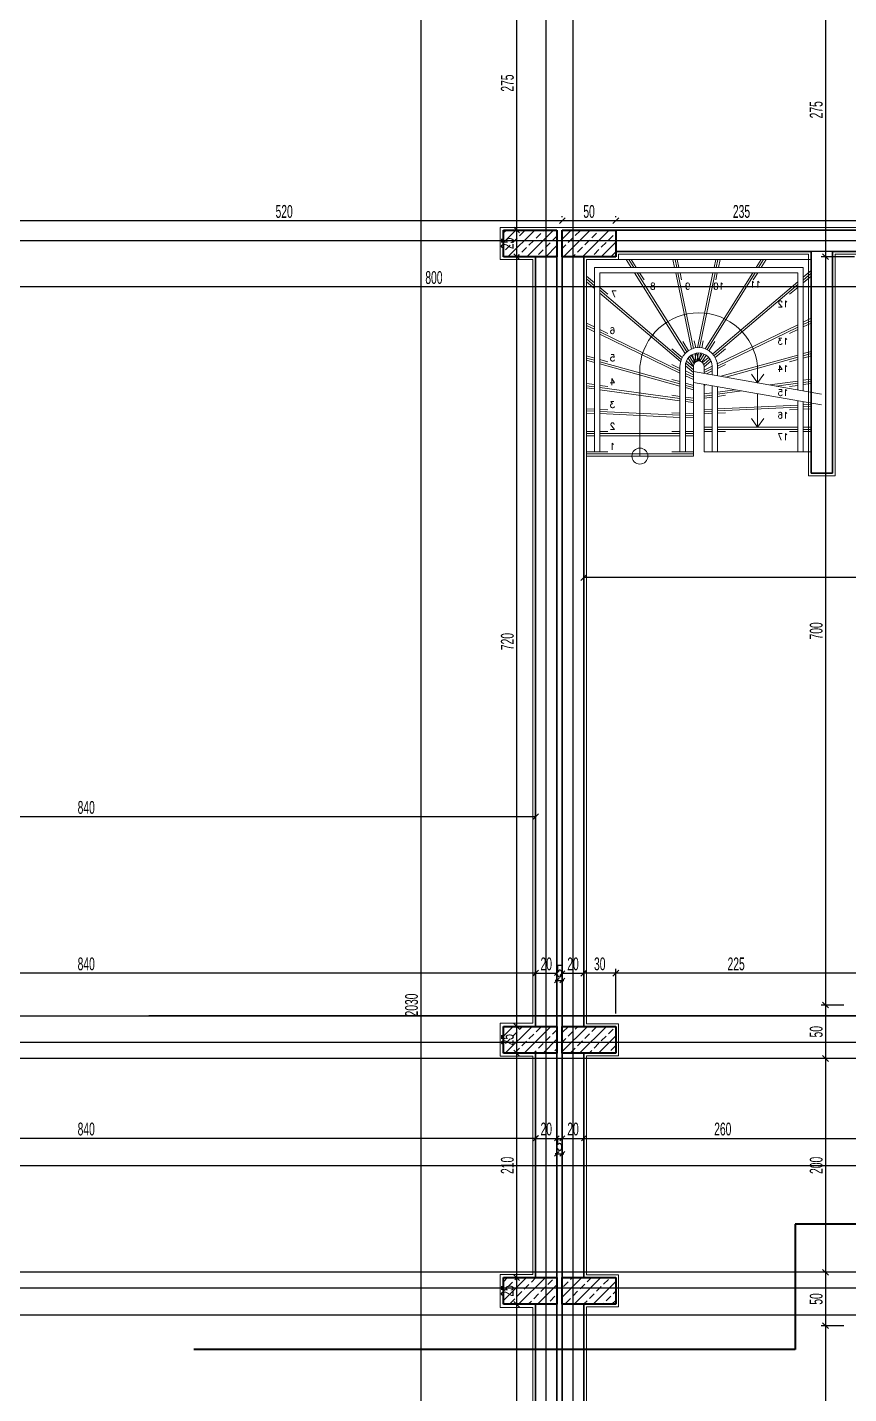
# Model space of a CAD drawing. Header units: inches. Extents: x -7543 to -822, y 102837 to 190349.
# Drawn here: x -833.5903 to -833.4367, y 102836.91 to 102837.1656 of the extents above; entities that cross this region are included whole.
import ezdxf

# ---------------------------------------------------------------- set-up
doc = ezdxf.new("R2010")
doc.units = ezdxf.units.IN
doc.header["$MEASUREMENT"] = 0
for name, pattern in [('__ZG_T_P__9', [22, 1, -10, 1, -10]), ('DASHDOTX2', [2, 1, -0.5, 0, -0.5]), ('DASHED', [19.049999999999997, 12.7, -6.35])]:
    doc.linetypes.add(name, pattern=pattern)
doc.layers.get('0').update_dxf_attribs({"lineweight": 25})
doc.layers.get('Defpoints').update_dxf_attribs({"lineweight": 25})
for name, color, linetype, lineweight in [('AKS', 1, 'Continuous', 25), ('ICOL', 55, 'Continuous', 25), ('İZ DÜŞÜM', 253, 'Continuous', 20), ('KESİT', 7, 'Continuous', 40), ('KOLON', 2, 'Continuous', 40), ('SIVA', 150, 'Continuous', 15), ('TARAMA', 8, 'Continuous', 25)]:
    doc.layers.add(name, color=color, linetype=linetype, lineweight=lineweight)
doc.layers.add('DUVAR', color=7, linetype='Continuous', lineweight=35, true_color=0xfc4642)
doc.layers.add('MERDİVEN', color=7, linetype='Continuous', lineweight=20, true_color=0x16c244)
doc.styles.add('OLCU', font='tromand.shx', dxfattribs={"width": 0.6, "height": 12})
doc.styles.add('TXTX', font='TXTX')

# ---------------------------------------------------------------- blocks, each defined once
blk = doc.blocks.new('D')
at = {"layer": 'ICOL'}
for p, q in [((2.828427124746668, 2.828427124748032), (-2.82842712474303, -2.828427124744394)), ((0, 3.000000000002046), (0, -25))]:
    blk.add_line(p, q, dxfattribs=at)
blk = doc.blocks.new('E')
at = {"layer": 'ICOL'}
for p, q in [((0, -3.000000000002046), (0, 25)), ((-2.828427124746668, -2.828427124748032), (2.82842712474303, 2.828427124744394))]:
    blk.add_line(p, q, dxfattribs=at)
blk = doc.blocks.new('_Oblique')
at = {"color": 0, "linetype": 'ByBlock', "lineweight": -2}
blk.add_line((-0.5, -0.5), (0.5, 0.5), dxfattribs=at)

msp = doc.modelspace()

# ---------------------------------------------------------------- linework, layer by layer
at = {"layer": 'AKS', "linetype": 'DASHDOTX2', "ltscale": 10}
for p, q in [((-833.4932611994151, 102836.7393893207), (-833.4932611994151, 102837.2360997348)), ((-833.4882611994152, 102836.7393893207), (-833.4882611994152, 102837.2360997348)), ((-833.2100964127285, 102837.1256839999), (-833.6602611994152, 102837.1256839999)), ((-834.1245632078048, 102836.9806839998), (-833.4322611994153, 102836.9806839998)), ((-833.2100964127285, 102836.9806839998), (-833.5675777483694, 102836.9806839998)), ((-833.2097808787042, 102836.9756839999), (-833.6652611994152, 102836.9756839999)), ((-833.2086743385375, 102836.9726839999), (-833.6652611994152, 102836.9726839999)), ((-833.6652611994148, 102836.9526839999), (-833.2102312947933, 102836.9526839999)), ((-833.2092841737119, 102836.9326839999), (-833.6652611994152, 102836.9326839999)), ((-833.209713283889, 102836.9296839999), (-834.1248761969525, 102836.9296839999)), ((-833.2087830680252, 102836.9246839999), (-833.6652611994152, 102836.9246839999))]:
    msp.add_line(p, q, dxfattribs=at)
at = {"layer": 'Defpoints', "color": 3}
for p, q in [((-833.4902611994153, 102837.1276841785), (-833.433261198911, 102837.1276841785)), ((-833.4902611994156, 102836.7796839999), (-833.4902611994156, 102837.1276841785)), ((-833.4342611989114, 102837.1236839999), (-833.4802611994158, 102837.1236839999)), ((-833.4802611994158, 102837.1236839999), (-833.4802611994158, 102837.1226839999)), ((-833.4802611994158, 102837.1226839999), (-833.4862611994159, 102837.1226839999)), ((-833.4862611994159, 102837.1226839999), (-833.4862611994158, 102836.9786839999)), ((-833.4862611994158, 102836.9786839999), (-833.4802611994156, 102836.9786839999)), ((-833.4802611994156, 102836.9786839999), (-833.4802611994156, 102836.9736839999)), ((-833.4802611994156, 102836.9736839999), (-833.4862611994159, 102836.9736839999)), ((-833.4862611994159, 102836.9736839999), (-833.4862611994159, 102836.9316839999)), ((-833.4862611994159, 102836.9316839999), (-833.4802611994156, 102836.9316839999)), ((-833.4802611994156, 102836.9316839999), (-833.4802611994156, 102836.9266839999)), ((-833.4802611994156, 102836.9266839999), (-833.4862611994159, 102836.9266839999)), ((-833.4862611994159, 102836.9266839999), (-833.4862611994159, 102836.7826839999))]:
    msp.add_line(p, q, dxfattribs=at)
at = {"layer": 'DUVAR'}
for p, q in [((-833.4862611994159, 102837.1276839999), (-833.4862611994159, 102837.1276841785)), ((-833.4342611989107, 102837.1276839999), (-833.4802611994152, 102837.1276839999)), ((-833.4802611994153, 102837.1236839999), (-833.4437611994152, 102837.1236839999)), ((-833.4437611994152, 102837.1236839999), (-833.4802611994152, 102837.1236839999)), ((-833.4437611994152, 102837.0821841785), (-833.4437611994152, 102837.1236839999)), ((-833.4397611994152, 102837.0821841785), (-833.4397611994152, 102837.1236839999)), ((-833.4342611989114, 102837.1236839999), (-833.4397611994159, 102837.1236839999)), ((-833.4952611994156, 102836.9786839999), (-833.4952611994156, 102837.1226843571)), ((-833.4912611994156, 102836.9786841785), (-833.4912611994156, 102837.1226841785)), ((-833.490261199416, 102836.9786839999), (-833.490261199416, 102837.1226841785)), ((-833.4862611994159, 102836.9786839999), (-833.4862611994159, 102837.1226839999)), ((-833.4397611994152, 102837.0821841785), (-833.4437611994152, 102837.0821841785)), ((-833.4952611994156, 102836.9316839999), (-833.4952611994156, 102836.9736839999)), ((-833.4912611994156, 102836.9316839999), (-833.4912611994156, 102836.9736839999)), ((-833.490261199416, 102836.9316839999), (-833.490261199416, 102836.9736839999)), ((-833.4862611994159, 102836.9316839999), (-833.4862611994159, 102836.9736839999)), ((-833.4952611994156, 102836.7826841785), (-833.4952611994156, 102836.9266839999)), ((-833.4912611994156, 102836.7826841785), (-833.4912611994156, 102836.9266839999)), ((-833.490261199416, 102836.7826839999), (-833.490261199416, 102836.9266839999)), ((-833.4862611994159, 102836.7826839999), (-833.4862611994159, 102836.9266839999))]:
    msp.add_line(p, q, dxfattribs=at)
at = {"layer": 'ICOL'}
for p, q in [((-833.5167146889378, 102837.185685496), (-833.5167146889378, 102836.7796839999)), ((-833.4987993903547, 102837.1826856746), (-833.4987993903547, 102837.1276839999)), ((-833.4410574940997, 102837.1776856746), (-833.4410574940997, 102837.1226841785)), ((-833.4902611994156, 102837.129418681), (-833.5942612033439, 102837.129418681)), ((-833.4802611994156, 102837.129418681), (-833.4902611994156, 102837.129418681)), ((-833.433261198911, 102837.129418681), (-833.4802611994156, 102837.129418681)), ((-833.4987993903547, 102837.1276839999), (-833.4987993903547, 102837.1226841785)), ((-833.4987993903547, 102837.1226841785), (-833.4987993903547, 102836.9786839999)), ((-833.4410574940997, 102837.1226841785), (-833.4410574940997, 102836.9826839999)), ((-833.4342611989102, 102837.1170552735), (-833.5942612033439, 102837.1170552735)), ((-833.3117612339735, 102837.0626480201), (-833.4862611994159, 102837.0626480201)), ((-833.4952611994156, 102837.0179124275), (-833.6632611994156, 102837.0179124275)), ((-833.4952611994156, 102836.9886393123), (-833.6632611994156, 102836.9886393123)), ((-833.4951051994157, 102836.9886393123), (-833.4914171994157, 102836.9886393123)), ((-833.490105199416, 102836.9886393123), (-833.486417199416, 102836.9886393123)), ((-833.4802611994153, 102836.9886393123), (-833.4862611994159, 102836.9886393123)), ((-833.4352611994157, 102836.9886393123), (-833.4802611994153, 102836.9886393123)), ((-833.4914171994157, 102836.9872886539), (-833.4915731994156, 102836.9872886539)), ((-833.4912611994156, 102836.9872886539), (-833.490261199416, 102836.9872886539)), ((-833.490105199416, 102836.9872886539), (-833.489949199416, 102836.9872886539)), ((-833.4410574940997, 102836.9826839999), (-833.4410574940997, 102836.9726839999)), ((-833.4987993903547, 102836.9786839999), (-833.4987993903547, 102836.9736839999)), ((-833.4987993903547, 102836.9736839999), (-833.4987993903547, 102836.9316839999)), ((-833.4410574940997, 102836.9726839999), (-833.4410574940997, 102836.9326839999)), ((-833.4952611994156, 102836.9577396438), (-833.6632611994156, 102836.9577396438)), ((-833.4951051994157, 102836.9577396438), (-833.4914171994157, 102836.9577396438)), ((-833.490105199416, 102836.9577396438), (-833.486417199416, 102836.9577396438)), ((-833.486105199416, 102836.9577396438), (-833.4344171994155, 102836.9577396438)), ((-833.4914171994157, 102836.9548364666), (-833.4915731994156, 102836.9548364666)), ((-833.4912611994156, 102836.9548364666), (-833.490261199416, 102836.9548364666)), ((-833.490105199416, 102836.9548364666), (-833.489949199416, 102836.9548364666)), ((-833.4987993903547, 102836.9316839999), (-833.4987993903547, 102836.9266839999)), ((-833.4410574940997, 102836.9326839999), (-833.4410574940997, 102836.9226839999)), ((-833.4987993903547, 102836.9266839999), (-833.4987993903547, 102836.7826839999)), ((-833.4410574940997, 102836.9226839999), (-833.4410574940997, 102836.7796839999))]:
    msp.add_line(p, q, dxfattribs=at)
at = {"layer": 'ICOL', "color": 53}
for p, q in [((-833.4902611994156, 102837.1300839999), (-833.4902611994156, 102837.130258681)), ((-833.4902611994156, 102837.1300839999), (-833.4902611994156, 102837.130258681)), ((-833.4802611994156, 102837.1300841785), (-833.4802611994156, 102837.130258681)), ((-833.4802611994156, 102837.1300841785), (-833.4802611994156, 102837.130258681)), ((-833.4926611994152, 102837.1276839999), (-833.4996393903548, 102837.1276839999)), ((-833.4926611994152, 102837.1276839999), (-833.4996393903548, 102837.1276839999)), ((-833.4926611994152, 102837.1226841785), (-833.4996393903548, 102837.1226841785)), ((-833.4926611994152, 102837.1226841785), (-833.4996393903548, 102837.1226841785)), ((-833.435661198911, 102837.1226841785), (-833.4418974940997, 102837.1226841785)), ((-833.435661198911, 102837.1226841785), (-833.4418974940997, 102837.1226841785)), ((-833.4862611994159, 102837.0661242754), (-833.4862611994159, 102837.0618080201)), ((-833.4952611994156, 102837.0169947125), (-833.4952611994156, 102837.0187524275)), ((-833.4952611994156, 102836.9813260066), (-833.4952611994156, 102836.9894793123)), ((-833.4862611994159, 102836.9810839999), (-833.4862611994159, 102836.9894793123)), ((-833.4802611994153, 102836.9810839999), (-833.4802611994153, 102836.9894793123)), ((-833.4802611994153, 102836.9810839999), (-833.4802611994153, 102836.9894793123)), ((-833.4376611994153, 102836.9826839999), (-833.4418974940997, 102836.9826839999)), ((-833.4376611994153, 102836.9826839999), (-833.4418974940997, 102836.9826839999)), ((-833.4926611994156, 102836.9786839999), (-833.4996393903548, 102836.9786839999)), ((-833.4926611994156, 102836.9786839999), (-833.4996393903548, 102836.9786839999)), ((-833.4926611994152, 102836.9736839999), (-833.4996393903548, 102836.9736839999)), ((-833.4926611994152, 102836.9736839999), (-833.4996393903548, 102836.9736839999)), ((-833.4376611994153, 102836.9726839999), (-833.4418974940997, 102836.9726839999)), ((-833.4376611994153, 102836.9726839999), (-833.4418974940997, 102836.9726839999)), ((-833.4952611994156, 102836.9585891136), (-833.4952611994156, 102836.9585796438)), ((-833.4926611994156, 102836.9316839999), (-833.4996393903548, 102836.9316839999)), ((-833.4926611994156, 102836.9316839999), (-833.4996393903548, 102836.9316839999)), ((-833.4376611994153, 102836.9326839999), (-833.4418974940997, 102836.9326839999)), ((-833.4376611994153, 102836.9326839999), (-833.4418974940997, 102836.9326839999)), ((-833.4926611994156, 102836.9266839999), (-833.4996393903548, 102836.9266839999)), ((-833.4926611994156, 102836.9266839999), (-833.4996393903548, 102836.9266839999)), ((-833.4376611994153, 102836.9226839999), (-833.4418974940997, 102836.9226839999)), ((-833.4376611994153, 102836.9226839999), (-833.4418974940997, 102836.9226839999))]:
    msp.add_line(p, q, dxfattribs=at)
at = {"layer": 'İZ DÜŞÜM', "linetype": '__ZG_T_P__9'}
for p, q in [((-833.4902611994165, 102837.1276839999), (-833.2777611994165, 102837.1276839999)), ((-833.4902611994165, 102836.7776839999), (-833.4902611994165, 102837.1276839999)), ((-833.4902611994153, 102837.1276839999), (-833.2777611994152, 102837.1276839999)), ((-833.4902611994153, 102836.7776839999), (-833.4902611994153, 102837.1276839999))]:
    msp.add_line(p, q, dxfattribs=at)
at = {"layer": 'KESİT', "linetype": 'DASHED'}
for p, q in [((-833.2198584626958, 102836.941682418), (-833.4467287819296, 102836.941682418)), ((-833.4467287819296, 102836.941682418), (-833.4467287819296, 102836.9182300089)), ((-833.4467287819296, 102836.9182300089), (-833.5591687311735, 102836.9182300089))]:
    msp.add_line(p, q, dxfattribs=at)
at = {"layer": 'KOLON'}
for p, q in [((-833.5012611994155, 102837.1226841785), (-833.5012611994155, 102837.1276841785)), ((-833.5012611994155, 102837.1276841785), (-833.4912611994155, 102837.1276841785)), ((-833.5012611994156, 102837.1226839999), (-833.5012611994156, 102837.1276839999)), ((-833.5012611994156, 102837.1276839999), (-833.4912611994156, 102837.1276839999)), ((-833.4912611994155, 102837.1276841785), (-833.4912611994155, 102837.1226841785)), ((-833.4912611994156, 102837.1276839999), (-833.4912611994156, 102837.1226839999)), ((-833.4902611994155, 102837.1226841785), (-833.4902611994155, 102837.1276841785)), ((-833.4902611994155, 102837.1276841785), (-833.4802611994155, 102837.1276841785)), ((-833.4902611994156, 102837.1226839999), (-833.4902611994156, 102837.1276839999)), ((-833.4902611994156, 102837.1276839999), (-833.4802611994156, 102837.1276839999)), ((-833.4802611994155, 102837.1276841785), (-833.4802611994155, 102837.1226841785)), ((-833.4802611994156, 102837.1276839999), (-833.4802611994156, 102837.1226839999)), ((-833.4912611994155, 102837.1226841785), (-833.5012611994155, 102837.1226841785)), ((-833.4912611994156, 102837.1226839999), (-833.5012611994156, 102837.1226839999)), ((-833.4802611994155, 102837.1226841785), (-833.4902611994155, 102837.1226841785)), ((-833.4802611994156, 102837.1226839999), (-833.4902611994156, 102837.1226839999)), ((-833.5012611994156, 102836.9736839999), (-833.5012611994156, 102836.9786839999)), ((-833.5012611994156, 102836.9786839999), (-833.4912611994156, 102836.9786839999)), ((-833.4912611994156, 102836.9786839999), (-833.4912611994156, 102836.9736839999)), ((-833.4902611994156, 102836.9736839999), (-833.4902611994156, 102836.9786839999)), ((-833.4902611994156, 102836.9786839999), (-833.4802611994156, 102836.9786839999)), ((-833.4802611994156, 102836.9786839999), (-833.4802611994156, 102836.9736839999)), ((-833.4912611994156, 102836.9736839999), (-833.5012611994156, 102836.9736839999)), ((-833.4802611994156, 102836.9736839999), (-833.4902611994156, 102836.9736839999)), ((-833.5012611994156, 102836.9266839999), (-833.5012611994156, 102836.9316839999)), ((-833.5012611994156, 102836.9316839999), (-833.4912611994156, 102836.9316839999)), ((-833.4912611994156, 102836.9316839999), (-833.4912611994156, 102836.9266839999)), ((-833.4902611994156, 102836.9266839999), (-833.4902611994156, 102836.9316839999)), ((-833.4902611994156, 102836.9316839999), (-833.4802611994156, 102836.9316839999)), ((-833.4802611994156, 102836.9316839999), (-833.4802611994156, 102836.9266839999)), ((-833.4912611994156, 102836.9266839999), (-833.5012611994156, 102836.9266839999)), ((-833.4802611994156, 102836.9266839999), (-833.4902611994156, 102836.9266839999))]:
    msp.add_line(p, q, dxfattribs=at)
at = {"layer": 'MERDİVEN'}
for p, q in [((-833.4857611994153, 102837.1021841785), (-833.4857611994153, 102837.1221841785)), ((-833.4857611994153, 102837.1221841785), (-833.4437611994152, 102837.1221841785)), ((-833.4773799794152, 102837.1206841785), (-833.4783192794152, 102837.1221841785)), ((-833.4769080194153, 102837.1206841785), (-833.4778473194152, 102837.1221841785)), ((-833.4764360594153, 102837.1206841785), (-833.4773753594152, 102837.1221841785)), ((-833.4692653194153, 102837.1206841785), (-833.4695763194152, 102837.1221841785)), ((-833.4688568194152, 102837.1206841785), (-833.4691677994152, 102837.1221841785)), ((-833.4684482994153, 102837.1206841785), (-833.4687592994153, 102837.1221841785)), ((-833.4618911194152, 102837.1206841785), (-833.4615801194152, 102837.1221841785)), ((-833.4614826194153, 102837.1206841785), (-833.4611716194153, 102837.1221841785)), ((-833.4610740994152, 102837.1206841785), (-833.4607630994152, 102837.1221841785)), ((-833.4540302594153, 102837.1206841785), (-833.4530909394152, 102837.1221841785)), ((-833.4535582994152, 102837.1206841785), (-833.4526189994152, 102837.1221841785)), ((-833.4530863394152, 102837.1206841785), (-833.4521470394152, 102837.1221841785)), ((-833.4437611994152, 102837.1221841785), (-833.4437611994152, 102837.1021841785)), ((-833.4842611994152, 102837.1177964185), (-833.4857611994153, 102837.1190706185)), ((-833.4842611994152, 102837.1172715785), (-833.4857611994153, 102837.1185457785)), ((-833.4842611994152, 102837.1021841785), (-833.4842611994152, 102837.1206841785)), ((-833.4842611994152, 102837.1206841785), (-833.4452611994152, 102837.1206841785)), ((-833.4832611994152, 102837.1021841785), (-833.4832611994152, 102837.1196841785)), ((-833.4832611994152, 102837.1196841785), (-833.4462611994152, 102837.1196841785)), ((-833.4673023194152, 102837.1045909785), (-833.4767537594153, 102837.1196841785)), ((-833.4670044394152, 102837.1048689385), (-833.4762818194152, 102837.1196841785)), ((-833.4749713194152, 102837.1183450985), (-833.4758098594152, 102837.1196841785)), ((-833.4660996794153, 102837.1054157185), (-833.4690579794152, 102837.1196841785)), ((-833.4657188994153, 102837.1055494185), (-833.4686494794153, 102837.1196841785)), ((-833.4679713594153, 102837.1183838385), (-833.4682409794152, 102837.1196841785)), ((-833.4650033394153, 102837.1056733185), (-833.4620984594153, 102837.1196841785)), ((-833.4645936594152, 102837.1056790585), (-833.4616899394152, 102837.1196841785)), ((-833.4635592594152, 102837.1054671185), (-833.4546564594152, 102837.1196841785)), ((-833.4631875994153, 102837.1053069385), (-833.4541844994153, 102837.1196841785)), ((-833.4615510394152, 102837.1183838385), (-833.4612814394152, 102837.1196841785)), ((-833.4545510994152, 102837.1183450985), (-833.4537125594152, 102837.1196841785)), ((-833.4462611994152, 102837.1196841785), (-833.4462611994152, 102837.1021841785)), ((-833.4452611994152, 102837.1206841785), (-833.4452611994152, 102837.1021841785)), ((-833.4452611994152, 102837.1188460985), (-833.4437611994152, 102837.1201202985)), ((-833.4452611994152, 102837.1183212585), (-833.4437611994152, 102837.1195954585)), ((-833.4452611994152, 102837.1177964185), (-833.4437611994152, 102837.1190706185)), ((-833.4842611994152, 102837.1167467385), (-833.4857611994153, 102837.1180209385)), ((-833.4817611994152, 102837.1156727385), (-833.4832611994152, 102837.1169469385)), ((-833.4680116994152, 102837.1034681185), (-833.4832611994152, 102837.1164220985)), ((-833.4681458794153, 102837.1030572585), (-833.4832611994152, 102837.1158972585)), ((-833.4621456194152, 102837.1045032985), (-833.4462611994152, 102837.1179966185)), ((-833.4618979594152, 102837.1041888385), (-833.4462611994152, 102837.1174717785)), ((-833.4477611994153, 102837.1156727385), (-833.4462611994152, 102837.1169469385)), ((-833.4452611994152, 102837.1104412985), (-833.4437611994152, 102837.1111685385)), ((-833.4452611994152, 102837.1099967585), (-833.4437611994152, 102837.1107240185)), ((-833.4842611994152, 102837.1095522385), (-833.4857611994153, 102837.1102794785)), ((-833.4842611994152, 102837.1091076985), (-833.4857611994153, 102837.1098349385)), ((-833.4842611994152, 102837.1086631785), (-833.4857611994153, 102837.1093904185)), ((-833.4817611994152, 102837.1083401585), (-833.4832611994152, 102837.1090673985)), ((-833.4682611994152, 102837.1013504185), (-833.4832611994152, 102837.1086228785)), ((-833.4682611994152, 102837.1009058985), (-833.4832611994152, 102837.1081783385)), ((-833.4612986594152, 102837.1026658785), (-833.4462611994152, 102837.1099564785)), ((-833.4612641194152, 102837.1022380785), (-833.4462611994152, 102837.1095119385)), ((-833.4477611994153, 102837.1083401585), (-833.4462611994152, 102837.1090673985)), ((-833.4452611994152, 102837.1095522385), (-833.4437611994152, 102837.1102794785)), ((-833.4666817594152, 102837.1051073385), (-833.4677591394152, 102837.1068278185)), ((-833.4653286994153, 102837.1056377985), (-833.4656075794153, 102837.1069828185)), ((-833.4641936994152, 102837.1056377985), (-833.4639148394152, 102837.1069828185)), ((-833.4628406394153, 102837.1051073385), (-833.4617632594152, 102837.1068278185)), ((-833.4842611994152, 102837.1037352585), (-833.4857611994153, 102837.1041496785)), ((-833.4842611994152, 102837.1033202585), (-833.4857611994153, 102837.1037346785)), ((-833.4842611994152, 102837.1029052785), (-833.4857611994153, 102837.1033196985)), ((-833.4817611994152, 102837.1030445585), (-833.4832611994152, 102837.1034589785)), ((-833.4682611994152, 102837.0988997985), (-833.4832611994152, 102837.1030439785)), ((-833.4678367194152, 102837.1038443185), (-833.4697611994152, 102837.1054790985)), ((-833.4657611994153, 102837.1020812185), (-833.4670523994153, 102837.1031780585)), ((-833.4657611994153, 102837.1021299185), (-833.4667463394153, 102837.1037031185)), ((-833.4656315794152, 102837.1026765785), (-833.4664654994152, 102837.1040082985)), ((-833.4653550994152, 102837.1029887385), (-833.4661517194153, 102837.1042608985)), ((-833.4655555994152, 102837.1027915785), (-833.4658915394152, 102837.1044117985)), ((-833.4656208194152, 102837.1026951185), (-833.4652176194153, 102837.1046398185)), ((-833.4652067794152, 102837.1030794385), (-833.4655146994153, 102837.1045645385)), ((-833.4651251394152, 102837.1031156185), (-833.4648006794152, 102837.1046805185)), ((-833.4648196394153, 102837.1031824785), (-833.4651250794152, 102837.1046556585)), ((-833.4650082394153, 102837.1031531985), (-833.4641048794152, 102837.1045958185)), ((-833.4647027594152, 102837.1031824785), (-833.4643973194152, 102837.1046556585)), ((-833.4645333594152, 102837.1031578785), (-833.4637217994152, 102837.1044538585)), ((-833.4641673194152, 102837.1029887385), (-833.4633706794152, 102837.1042608985)), ((-833.4640491394152, 102837.1028862985), (-833.4629066394152, 102837.1038568385)), ((-833.4638296794152, 102837.1025478985), (-833.4626634594152, 102837.1035385585)), ((-833.4637611994152, 102837.1020812185), (-833.4624700194153, 102837.1031780585)), ((-833.4616856994153, 102837.1038443185), (-833.4597611994152, 102837.1054790985)), ((-833.4606333394153, 102837.1003182185), (-833.4462611994152, 102837.1042889385)), ((-833.4597164594152, 102837.1001565385), (-833.4462611994152, 102837.1038739585)), ((-833.4477611994153, 102837.1030445585), (-833.4462611994152, 102837.1034589785)), ((-833.4452611994152, 102837.1045652185), (-833.4437611994152, 102837.1049796385)), ((-833.4452611994152, 102837.1041502385), (-833.4437611994152, 102837.1045646585)), ((-833.4452611994152, 102837.1037352585), (-833.4437611994152, 102837.1041496785)), ((-833.4857611994153, 102837.0861841785), (-833.4857611994153, 102837.1021841785)), ((-833.4842611994152, 102837.0861841785), (-833.4842611994152, 102837.1021841785)), ((-833.4682611994152, 102837.0984847985), (-833.4832611994152, 102837.1026289985)), ((-833.4832611994152, 102837.0861841785), (-833.4832611994152, 102837.1021841785)), ((-833.4757611994153, 102837.0861841785), (-833.4757611994153, 102837.1021841785)), ((-833.4682611994152, 102837.1017949585), (-833.4697611994152, 102837.1025221985)), ((-833.4682611994152, 102837.0861841785), (-833.4682611994152, 102837.1021841785)), ((-833.4672611994152, 102837.0861841785), (-833.4672611994152, 102837.1021841785)), ((-833.4657611994153, 102837.1005828785), (-833.4672611994152, 102837.1013101385)), ((-833.4657611994153, 102837.1001383585), (-833.4672611994152, 102837.1008655985)), ((-833.4657611994153, 102837.0996938185), (-833.4672611994152, 102837.1004210585)), ((-833.4657611994153, 102837.1010315585), (-833.4672548994153, 102837.1023003985)), ((-833.4657611994153, 102837.1015563785), (-833.4671894194153, 102837.1027696185)), ((-833.4657611994153, 102837.0861841785), (-833.4657611994153, 102837.1021841785)), ((-833.4657308194153, 102837.1012170385), (-833.4417915794153, 102837.0969958985)), ((-833.4637611994152, 102837.1014719585), (-833.4622619994152, 102837.1021988185)), ((-833.4637611994152, 102837.1021841785), (-833.4637611994152, 102837.1008697385)), ((-833.4637611994152, 102837.1010274185), (-833.4622611994153, 102837.1017546585)), ((-833.4633273394152, 102837.1007932385), (-833.4622611994153, 102837.1013101385)), ((-833.4622611994153, 102837.1021841785), (-833.4622611994153, 102837.1006052585)), ((-833.4612611994153, 102837.1017949585), (-833.4597611994152, 102837.1025221985)), ((-833.4612611994153, 102837.1021841785), (-833.4612611994153, 102837.1004289185)), ((-833.4537611994152, 102837.0991064785), (-833.4549083594152, 102837.1007447785)), ((-833.4537611994152, 102837.1021841785), (-833.4537611994152, 102837.0991064785)), ((-833.4537611994152, 102837.0991064785), (-833.4526140594153, 102837.1007447785)), ((-833.4462611994152, 102837.1021841785), (-833.4462611994152, 102837.0977840185)), ((-833.4452611994152, 102837.1021841785), (-833.4452611994152, 102837.0976076985)), ((-833.4437611994152, 102837.1021841785), (-833.4437611994152, 102837.0973431985)), ((-833.4842611994152, 102837.0987603985), (-833.4857611994153, 102837.0989675985)), ((-833.4842611994152, 102837.0983565985), (-833.4857611994153, 102837.0985637985)), ((-833.4842611994152, 102837.0979527985), (-833.4857611994153, 102837.0981599985)), ((-833.4817611994152, 102837.0984150385), (-833.4832611994152, 102837.0986222585)), ((-833.4682611994152, 102837.0961463585), (-833.4832611994152, 102837.0982184585)), ((-833.4682611994152, 102837.0993147785), (-833.4697611994152, 102837.0997291985)), ((-833.4657611994153, 102837.0986240785), (-833.4672611994152, 102837.0990384985)), ((-833.4657611994153, 102837.0982090985), (-833.4672611994152, 102837.0986235185)), ((-833.4657611994153, 102837.0977940985), (-833.4672611994152, 102837.0982085185)), ((-833.4657308194153, 102837.0991861785), (-833.4417915794153, 102837.0949650585)), ((-833.4637611994152, 102837.0988388785), (-833.4637611994152, 102837.0861841785)), ((-833.4632865994153, 102837.0987551985), (-833.4637611994152, 102837.0986240785)), ((-833.4622611994153, 102837.0985743985), (-833.4622611994153, 102837.0861841785)), ((-833.4612611994153, 102837.0983980785), (-833.4612611994153, 102837.0861841785)), ((-833.4514949194153, 102837.0987068585), (-833.4462611994152, 102837.0994298585)), ((-833.4502108394153, 102837.0984804385), (-833.4462611994152, 102837.0990260585)), ((-833.4477611994153, 102837.0984150385), (-833.4462611994152, 102837.0986222585)), ((-833.4452611994152, 102837.0995679985), (-833.4437611994152, 102837.0997751985)), ((-833.4452611994152, 102837.0991641985), (-833.4437611994152, 102837.0993713985)), ((-833.4452611994152, 102837.0987603985), (-833.4437611994152, 102837.0989675985)), ((-833.4682611994152, 102837.0957425585), (-833.4832611994152, 102837.0978146585)), ((-833.4682611994152, 102837.0965501585), (-833.4697611994152, 102837.0967573585)), ((-833.4657611994153, 102837.0962047985), (-833.4672611994152, 102837.0964120185)), ((-833.4657611994153, 102837.0958009985), (-833.4672611994152, 102837.0960082185)), ((-833.4657611994153, 102837.0953971985), (-833.4672611994152, 102837.0956044185)), ((-833.4622611994153, 102837.0972196185), (-833.4637611994152, 102837.0970123985)), ((-833.4622611994153, 102837.0968158185), (-833.4637611994152, 102837.0966085985)), ((-833.4637611994152, 102837.0962047985), (-833.4622611994153, 102837.0964120185)), ((-833.4579529994153, 102837.0978147385), (-833.4612611994153, 102837.0973577585)), ((-833.4566689194153, 102837.0975883385), (-833.4612611994153, 102837.0969539585)), ((-833.4612611994153, 102837.0965501585), (-833.4597611994152, 102837.0967573585)), ((-833.4537611994152, 102837.0970756185), (-833.4537611994152, 102837.0907848585)), ((-833.4462611994152, 102837.0957531585), (-833.4462611994152, 102837.0861841785)), ((-833.4452611994152, 102837.0955768385), (-833.4452611994152, 102837.0861841785)), ((-833.4437611994152, 102837.0953123585), (-833.4437611994152, 102837.0861841785)), ((-833.4842611994152, 102837.0941769185), (-833.4857611994153, 102837.0942459985)), ((-833.4842611994152, 102837.0937764985), (-833.4857611994153, 102837.0938455785)), ((-833.4842611994152, 102837.0933760785), (-833.4857611994153, 102837.0934451585)), ((-833.4817611994152, 102837.0940618185), (-833.4832611994152, 102837.0941308785)), ((-833.4682611994152, 102837.0930397585), (-833.4832611994152, 102837.0937304585)), ((-833.4682611994152, 102837.0926393385), (-833.4832611994152, 102837.0933300385)), ((-833.4682611994152, 102837.0934401785), (-833.4697611994152, 102837.0935092585)), ((-833.4657611994153, 102837.0933250585), (-833.4672611994152, 102837.0933941385)), ((-833.4657611994153, 102837.0929246385), (-833.4672611994152, 102837.0929937185)), ((-833.4637611994152, 102837.0941259185), (-833.4622611994153, 102837.0941949785)), ((-833.4637611994152, 102837.0937254985), (-833.4622611994153, 102837.0937945585)), ((-833.4637611994152, 102837.0933250585), (-833.4622611994153, 102837.0933941385)), ((-833.4612611994153, 102837.0942410385), (-833.4462611994152, 102837.0949317185)), ((-833.4612611994153, 102837.0938405985), (-833.4462611994152, 102837.0945312985)), ((-833.4612611994153, 102837.0934401785), (-833.4597611994152, 102837.0935092585)), ((-833.4477611994153, 102837.0940618185), (-833.4462611994152, 102837.0941308785)), ((-833.4452611994152, 102837.0949777785), (-833.4437611994152, 102837.0950468385)), ((-833.4452611994152, 102837.0945773585), (-833.4437611994152, 102837.0946464185)), ((-833.4452611994152, 102837.0941769185), (-833.4437611994152, 102837.0942459985)), ((-833.4657611994153, 102837.0925242185), (-833.4672611994152, 102837.0925932785)), ((-833.4637611994152, 102837.0907848585), (-833.4622611994153, 102837.0907848585)), ((-833.4637611994152, 102837.0903848585), (-833.4622611994153, 102837.0903848585)), ((-833.4612611994153, 102837.0907848585), (-833.4462611994152, 102837.0907848585)), ((-833.4612611994153, 102837.0903848585), (-833.4462611994152, 102837.0903848585)), ((-833.4537611994152, 102837.0907848585), (-833.4549083594152, 102837.0924231585)), ((-833.4537611994152, 102837.0907848585), (-833.4526140594153, 102837.0924231585)), ((-833.4452611994152, 102837.0907848585), (-833.4437611994152, 102837.0907848585)), ((-833.4452611994152, 102837.0903848585), (-833.4437611994152, 102837.0903848585)), ((-833.4842611994152, 102837.0899848585), (-833.4857611994153, 102837.0899848585)), ((-833.4842611994152, 102837.0895848585), (-833.4857611994153, 102837.0895848585)), ((-833.4842611994152, 102837.0891848585), (-833.4857611994153, 102837.0891848585)), ((-833.4817611994152, 102837.0899848585), (-833.4832611994152, 102837.0899848585)), ((-833.4682611994152, 102837.0895848585), (-833.4832611994152, 102837.0895848585)), ((-833.4682611994152, 102837.0891848585), (-833.4832611994152, 102837.0891848585)), ((-833.4682611994152, 102837.0899848585), (-833.4697611994152, 102837.0899848585)), ((-833.4657611994153, 102837.0899848585), (-833.4672611994152, 102837.0899848585)), ((-833.4657611994153, 102837.0895848585), (-833.4672611994152, 102837.0895848585)), ((-833.4657611994153, 102837.0891848585), (-833.4672611994152, 102837.0891848585)), ((-833.4637611994152, 102837.0899848585), (-833.4622611994153, 102837.0899848585)), ((-833.4612611994153, 102837.0899848585), (-833.4597611994152, 102837.0899848585)), ((-833.4477611994153, 102837.0899848585), (-833.4462611994152, 102837.0899848585)), ((-833.4452611994152, 102837.0899848585), (-833.4437611994152, 102837.0899848585)), ((-833.4842611994152, 102837.0861841785), (-833.4857611994153, 102837.0861841785)), ((-833.4857611994153, 102837.0861841785), (-833.4857611994153, 102837.0853841785)), ((-833.4657611994153, 102837.0857841785), (-833.4857611994153, 102837.0857841785)), ((-833.4657611994153, 102837.0853841785), (-833.4857611994153, 102837.0853841785)), ((-833.4832611994152, 102837.0861841785), (-833.4842611994152, 102837.0861841785)), ((-833.4832611994152, 102837.0861841785), (-833.4842611994152, 102837.0861841785)), ((-833.4817611994152, 102837.0861841785), (-833.4832611994152, 102837.0861841785)), ((-833.4757611994153, 102837.0861841785), (-833.4757611994153, 102837.0853841785)), ((-833.4682611994152, 102837.0861841785), (-833.4697611994152, 102837.0861841785)), ((-833.4672611994152, 102837.0861841785), (-833.4682611994152, 102837.0861841785)), ((-833.4672611994152, 102837.0861841785), (-833.4682611994152, 102837.0861841785)), ((-833.4657611994153, 102837.0861841785), (-833.4672611994152, 102837.0861841785)), ((-833.4657611994153, 102837.0861841785), (-833.4657611994153, 102837.0853841785)), ((-833.4622611994153, 102837.0861841785), (-833.4637611994152, 102837.0861841785)), ((-833.4622611994153, 102837.0861841785), (-833.4612611994153, 102837.0861841785)), ((-833.4612611994153, 102837.0861841785), (-833.4622611994153, 102837.0861841785)), ((-833.4462611994152, 102837.0861841785), (-833.4612611994153, 102837.0861841785)), ((-833.4462611994152, 102837.0861841785), (-833.4452611994152, 102837.0861841785)), ((-833.4452611994152, 102837.0861841785), (-833.4462611994152, 102837.0861841785)), ((-833.4437611994152, 102837.0861841785), (-833.4452611994152, 102837.0861841785))]:
    msp.add_line(p, q, dxfattribs=at)
msp.add_circle((-833.4757611994153, 102837.0853841785), 0.0015, dxfattribs=at)
for centre, radius, start, end in [((-833.4647611994153, 102837.1011341785), 0.01105, 5.452621963346965, 174.547378036653), ((-833.4647611994153, 102837.1021841785), 0.003500000000000001, 0, 180), ((-833.4647611994153, 102837.1021841785), 0.0025, 0, 180), ((-833.4647611994153, 102837.1021841785), 0.001, 0, 180)]:
    msp.add_arc(centre, radius, start, end, dxfattribs=at)
at = {"layer": 'SIVA'}
for p, q in [((-833.5018611994157, 102837.1281839999), (-833.4904709903664, 102837.1281839999)), ((-833.5018611994157, 102837.1221841785), (-833.5018611994157, 102837.1281839999)), ((-833.4907611994153, 102837.1281839999), (-833.4797611994153, 102837.1281839999)), ((-833.4907611994153, 102837.1281839999), (-833.4797611994159, 102837.1281839999)), ((-833.4807611994152, 102837.1281839999), (-833.4337611989107, 102837.1281839999)), ((-833.4957611994156, 102837.1221841785), (-833.5018611994157, 102837.1221841785)), ((-833.4957611994156, 102836.9792839999), (-833.4957611994156, 102837.1221841785)), ((-833.4797611994159, 102837.1221841785), (-833.485761199416, 102837.1221841785)), ((-833.485761199416, 102837.1221841785), (-833.485761199416, 102836.9791839999)), ((-833.4442611994152, 102837.1231839999), (-833.4797611994152, 102837.1231839999)), ((-833.4442611994152, 102837.1231839999), (-833.4797611994152, 102837.1231839999)), ((-833.4797611994152, 102837.1231839999), (-833.4797611994152, 102837.1221841785)), ((-833.4797611994159, 102837.1231839999), (-833.4797611994159, 102837.1221841785)), ((-833.4442611994152, 102837.0816841785), (-833.4442611994152, 102837.1231839999)), ((-833.4392611994152, 102837.0816841785), (-833.4392611994152, 102837.1231839999)), ((-833.4347611989115, 102837.1231839999), (-833.439261199416, 102837.1231839999)), ((-833.4392611994152, 102837.0816841785), (-833.4442611994152, 102837.0816841785)), ((-833.5018611994157, 102836.9730839999), (-833.5018611994157, 102836.9792839999)), ((-833.5018611994157, 102836.9792839999), (-833.4957611994156, 102836.9792839999)), ((-833.485761199416, 102836.9791839999), (-833.4797611994153, 102836.9791839999)), ((-833.4797611994153, 102836.9791839999), (-833.4797611994153, 102836.9731839999)), ((-833.4957611994156, 102836.9730839999), (-833.5018611994157, 102836.9730839999)), ((-833.4957611994156, 102836.9322839998), (-833.4957611994156, 102836.9730839999)), ((-833.4797611994153, 102836.9731839999), (-833.485761199416, 102836.9731839999)), ((-833.485761199416, 102836.9731839999), (-833.485761199416, 102836.9321839999)), ((-833.5018611994157, 102836.9260839999), (-833.5018611994157, 102836.9322839998)), ((-833.5018611994157, 102836.9322839998), (-833.4957611994156, 102836.9322839998)), ((-833.485761199416, 102836.9321839999), (-833.4797611994153, 102836.9321839999)), ((-833.4797611994153, 102836.9321839999), (-833.4797611994153, 102836.9261839999)), ((-833.4957611994156, 102836.9260839999), (-833.5018611994157, 102836.9260839999)), ((-833.4957611994156, 102836.7831839999), (-833.4957611994156, 102836.9260839999)), ((-833.4797611994153, 102836.9261839999), (-833.485761199416, 102836.9261839999)), ((-833.485761199416, 102836.9261839999), (-833.485761199416, 102836.7831839999))]:
    msp.add_line(p, q, dxfattribs=at)
at = {"layer": 'TARAMA'}
for p, q in [((-833.5012611994156, 102837.1253744256), (-833.4989516251741, 102837.1276839999)), ((-833.5012611994156, 102837.1271421926), (-833.50071939213, 102837.1276839999)), ((-833.5004159126414, 102837.1226841785), (-833.4954160912682, 102837.1276839999)), ((-833.4995830249521, 102837.1252848331), (-833.4986991414756, 102837.1261687166)), ((-833.4982571997374, 102837.1266106583), (-833.4973733162609, 102837.1274945418)), ((-833.4968803787355, 102837.1226841785), (-833.4918805573623, 102837.1276839999)), ((-833.4951636075697, 102837.1261687166), (-833.4942797240932, 102837.1270526001)), ((-833.493837782355, 102837.1274945418), (-833.4936483243182, 102837.1276839999)), ((-833.492070015402, 102837.1257267749), (-833.4912611994156, 102837.1265355909)), ((-833.4902611994155, 102837.1260044049), (-833.4885816044689, 102837.1276839999)), ((-833.4900458919362, 102837.1226841785), (-833.4850460705629, 102837.1276839999)), ((-833.4891614395202, 102837.1253363978), (-833.4882775560437, 102837.1262202813)), ((-833.4878356143055, 102837.1266622231), (-833.486951730829, 102837.1275461066)), ((-833.4865103580303, 102837.1226841785), (-833.481510536657, 102837.1276839999)), ((-833.4847420221378, 102837.1262202813), (-833.4838581386613, 102837.1271041648)), ((-833.483416196923, 102837.1275461066), (-833.4832783036129, 102837.1276839999)), ((-833.48164842997, 102837.1257783396), (-833.4807645464936, 102837.1266622231)), ((-833.4803226047553, 102837.1271041648), (-833.4802611994155, 102837.1271655701)), ((-833.5009088501669, 102837.1239590079), (-833.5000249666904, 102837.1248428914)), ((-833.4978152579992, 102837.1235170662), (-833.4969313745227, 102837.1244009497)), ((-833.4964894327844, 102837.1248428914), (-833.4956055493079, 102837.1257267749)), ((-833.4947216658314, 102837.1230751244), (-833.493837782355, 102837.1239590079)), ((-833.4933958406167, 102837.1244009497), (-833.4925119571402, 102837.1252848331)), ((-833.4933448448296, 102837.1226841785), (-833.4912611994156, 102837.1247678239)), ((-833.4902611994155, 102837.124236638), (-833.4896033812585, 102837.1248944561)), ((-833.4873936725672, 102837.1235686309), (-833.4865097890907, 102837.1244525144)), ((-833.4860678473525, 102837.1248944561), (-833.485183963876, 102837.1257783396)), ((-833.4843000803995, 102837.1231266892), (-833.483416196923, 102837.1240105726)), ((-833.4829748241243, 102837.1226841785), (-833.4802611994155, 102837.1253978032)), ((-833.4829742551848, 102837.1244525144), (-833.4820903717083, 102837.1253363978)), ((-833.4812064882318, 102837.1226847474), (-833.4803226047553, 102837.1235686309)), ((-833.4986481456914, 102837.1226841785), (-833.4982571997374, 102837.1230751244)), ((-833.4915770778796, 102837.1226841785), (-833.4912611994156, 102837.1230000569)), ((-833.4882781249862, 102837.1226841785), (-833.4878356143055, 102837.1231266892)), ((-833.4847425910802, 102837.1226841785), (-833.4847420221378, 102837.1226847474)), ((-833.5012611994156, 102836.9768820016), (-833.4994592011251, 102836.9786839999)), ((-833.5012611994156, 102836.9786497685), (-833.501226968081, 102836.9786839999)), ((-833.5009236672192, 102836.9736839999), (-833.4959236672191, 102836.9786839999)), ((-833.4982571997374, 102836.9781182343), (-833.4976914341751, 102836.9786839999)), ((-833.4973881333133, 102836.9736839999), (-833.4923881333133, 102836.9786839999)), ((-833.4951636075697, 102836.9776762926), (-833.4942797240932, 102836.978560176)), ((-833.492070015402, 102836.9772343508), (-833.4912611994156, 102836.9780431668)), ((-833.4902611994156, 102836.9775119809), (-833.4890891804199, 102836.9786839999)), ((-833.4902611994156, 102836.973976447), (-833.485553646514, 102836.9786839999)), ((-833.4891614395202, 102836.9768439738), (-833.4882775560437, 102836.9777278573)), ((-833.4878356143055, 102836.978169799), (-833.4873214134699, 102836.9786839999)), ((-833.487018112608, 102836.9736839999), (-833.482018112608, 102836.9786839999)), ((-833.4847420221378, 102836.9777278573), (-833.4838581386613, 102836.9786117407)), ((-833.48164842997, 102836.9772859155), (-833.4807645464936, 102836.978169799)), ((-833.4803226047553, 102836.9786117407), (-833.4802611994156, 102836.9786731461)), ((-833.5009088501669, 102836.9754665839), (-833.5000249666904, 102836.9763504673)), ((-833.4995830249521, 102836.9767924091), (-833.4986991414756, 102836.9776762926)), ((-833.4978152579992, 102836.9750246421), (-833.4969313745227, 102836.9759085256)), ((-833.4964894327844, 102836.9763504673), (-833.4956055493079, 102836.9772343508)), ((-833.4947216658314, 102836.9745827004), (-833.493837782355, 102836.9754665839)), ((-833.4938525994073, 102836.9736839999), (-833.4912611994156, 102836.9762753999)), ((-833.4933958406167, 102836.9759085256), (-833.4925119571402, 102836.9767924091)), ((-833.4902611994156, 102836.9757442139), (-833.4896033812583, 102836.9764020321)), ((-833.4873936725672, 102836.9750762068), (-833.4865097890907, 102836.9759600903)), ((-833.4860678473525, 102836.9764020321), (-833.485183963876, 102836.9772859155)), ((-833.4843000803995, 102836.9746342651), (-833.483416196923, 102836.9755181486)), ((-833.483482578702, 102836.9736839999), (-833.4802611994156, 102836.9769053791)), ((-833.4829742551848, 102836.9759600903), (-833.4820903717083, 102836.9768439738)), ((-833.4991410832139, 102836.9736988169), (-833.4982571997374, 102836.9745827004)), ((-833.4956203663633, 102836.9736839999), (-833.4951636075697, 102836.9741407587)), ((-833.4920848324573, 102836.9736839999), (-833.492070015402, 102836.9736988169)), ((-833.4916280736637, 102836.9741407587), (-833.4912611994156, 102836.9745076329)), ((-833.488719497782, 102836.9737503816), (-833.4878356143055, 102836.9746342651)), ((-833.485250345658, 102836.9736839999), (-833.4847420221378, 102836.9741923234)), ((-833.481714811752, 102836.9736839999), (-833.48164842997, 102836.9737503816)), ((-833.4812064882318, 102836.9741923234), (-833.4803226047553, 102836.9750762068)), ((-833.5012611994156, 102836.9309200608), (-833.5004972603477, 102836.9316839999)), ((-833.5012611994156, 102836.9273845269), (-833.4969617264419, 102836.9316839999)), ((-833.4991410832139, 102836.93127241), (-833.4987294933978, 102836.9316839999)), ((-833.4984261925359, 102836.9266839999), (-833.4934261925359, 102836.9316839999)), ((-833.4960474910462, 102836.9308304683), (-833.4951939594919, 102836.9316839999)), ((-833.4902611994156, 102836.9315500401), (-833.4901272396426, 102836.9316839999)), ((-833.4902611994156, 102836.9280145062), (-833.4865917057366, 102836.9316839999)), ((-833.488719497782, 102836.9313239748), (-833.4883594726925, 102836.9316839999)), ((-833.4880561718306, 102836.9266839999), (-833.4830561718306, 102836.9316839999)), ((-833.4856259056143, 102836.930882033), (-833.4848239387866, 102836.9316839999)), ((-833.5012611994156, 102836.9291522938), (-833.5009088501669, 102836.9295046431)), ((-833.5004669084286, 102836.9299465848), (-833.4995830249521, 102836.9308304683)), ((-833.4973733162609, 102836.9295046431), (-833.4964894327844, 102836.9303885266)), ((-833.49489065863, 102836.9266839999), (-833.4912611994156, 102836.9303134591)), ((-833.4942797240932, 102836.9290627014), (-833.4933958406167, 102836.9299465848)), ((-833.4929538988785, 102836.9303885266), (-833.492070015402, 102836.93127241)), ((-833.4900453229967, 102836.9299981495), (-833.4891614395202, 102836.930882033)), ((-833.486951730829, 102836.9295562078), (-833.4860678473525, 102836.9304400913)), ((-833.4845206379248, 102836.9266839999), (-833.4802611994156, 102836.9309434384)), ((-833.4838581386613, 102836.9291142661), (-833.4829742551848, 102836.9299981495)), ((-833.4825323134465, 102836.9304400913), (-833.48164842997, 102836.9313239748)), ((-833.4807645464936, 102836.9286723243), (-833.4802611994156, 102836.9291756714)), ((-833.5000249666904, 102836.9268529926), (-833.4991410832139, 102836.9277368761)), ((-833.4986991414756, 102836.9281788179), (-833.4978152579992, 102836.9290627014)), ((-833.4966584255859, 102836.9266839999), (-833.4960474910462, 102836.9272949344)), ((-833.4956055493079, 102836.9277368761), (-833.4947216658314, 102836.9286207596)), ((-833.4931228916801, 102836.9266839999), (-833.4929538988785, 102836.9268529926)), ((-833.4925119571402, 102836.9272949344), (-833.4916280736637, 102836.9281788179)), ((-833.4913551247241, 102836.9266839999), (-833.4912611994156, 102836.9267779252)), ((-833.4896033812585, 102836.9269045574), (-833.488719497782, 102836.9277884409)), ((-833.4882775560437, 102836.9282303826), (-833.4873936725672, 102836.9291142661)), ((-833.4862884048806, 102836.9266839999), (-833.4856259056143, 102836.9273464991)), ((-833.485183963876, 102836.9277884409), (-833.4843000803995, 102836.9286723243)), ((-833.4827528709748, 102836.9266839999), (-833.4825323134465, 102836.9269045574)), ((-833.4820903717083, 102836.9273464991), (-833.4812064882318, 102836.9282303826)), ((-833.4809851040188, 102836.9266839999), (-833.4802611994156, 102836.9274079045))]:
    msp.add_line(p, q, dxfattribs=at)

# ---------------------------------------------------------------- block references
at = {"layer": 'ICOL'}
for name, p, xscale, yscale, zscale in [('_Oblique', (-833.4902611994156, 102837.129418681), 0.001080000000001746, 0.001080000000001746, 0.001080000000001746), ('_Oblique', (-833.4802611994156, 102837.129418681), 0.001080000000001746, 0.001080000000001746, 0.001080000000001746), ('_Oblique', (-833.4952611994156, 102837.0179124275), 0.001080000000001746, 0.001080000000001746, 0.001080000000001746), ('E', (-833.4912611994156, 102836.9886393123), 0.0001559999999471984, 0.0001559999999471984, 0.0001559999999471984), ('E', (-833.4862611994159, 102836.9886393123), 0.0001559999999471984, 0.0001559999999471984, 0.0001559999999471984), ('_Oblique', (-833.4952611994156, 102836.9886393123), 0.001080000000001746, 0.001080000000001746, 0.001080000000001746), ('_Oblique', (-833.4802611994153, 102836.9886393123), 0.001080000000001746, 0.001080000000001746, 0.001080000000001746), ('D', (-833.4912611994156, 102836.9872886539), 0.0001559999999471984, 0.0001559999999471984, 0.0001559999999471984), ('E', (-833.4912611994156, 102836.9577396438), 0.0001559999999471984, 0.0001559999999471984, 0.0001559999999471984), ('E', (-833.4862611994159, 102836.9577396438), 0.0001559999999471984, 0.0001559999999471984, 0.0001559999999471984), ('_Oblique', (-833.4952611994156, 102836.9577396438), 0.001080000000001746, 0.001080000000001746, 0.001080000000001746), ('D', (-833.4912611994156, 102836.9548364666), 0.0001559999999471984, 0.0001559999999471984, 0.0001559999999471984)]:
    msp.add_blockref(name, p, dxfattribs=dict(at, xscale=xscale, yscale=yscale, zscale=zscale))
for name, p, xscale, yscale, zscale, rotation in [('_Oblique', (-833.4902611994156, 102837.129418681), 0.001080000000001746, 0.001080000000001746, 0.001080000000001746, 180), ('_Oblique', (-833.4802611994156, 102837.129418681), 0.001080000000001746, 0.001080000000001746, 0.001080000000001746, 180), ('_Oblique', (-833.4987993903547, 102837.1276839999), 0.001080000001820736, 0.001080000001820736, 0.001080000001820736, 90), ('_Oblique', (-833.4987993903547, 102837.1276839999), 0.001080000001820736, 0.001080000001820736, 0.001080000001820736, 270), ('_Oblique', (-833.4987993903547, 102837.1226841785), 0.001080000001820736, 0.001080000001820736, 0.001080000001820736, 90), ('_Oblique', (-833.4987993903547, 102837.1226841785), 0.001080000001820736, 0.001080000001820736, 0.001080000001820736, 270), ('_Oblique', (-833.4410574940997, 102837.1226841785), 0.001080000001820736, 0.001080000001820736, 0.001080000001820736, 90), ('_Oblique', (-833.4410574940997, 102837.1226841785), 0.001080000001820736, 0.001080000001820736, 0.001080000001820736, 270), ('_Oblique', (-833.4862611994159, 102837.0626480201), 0.001080000000001746, 0.001080000000001746, 0.001080000000001746, 180), ('D', (-833.4952611994156, 102836.9886393123), 0.0001559999999471984, 0.0001559999999471984, 0.0001559999999471984, 180), ('D', (-833.490261199416, 102836.9886393123), 0.0001559999999471984, 0.0001559999999471984, 0.0001559999999471984, 180), ('_Oblique', (-833.4862611994159, 102836.9886393123), 0.001080000000001746, 0.001080000000001746, 0.001080000000001746, 180), ('_Oblique', (-833.4802611994153, 102836.9886393123), 0.001080000000001746, 0.001080000000001746, 0.001080000000001746, 180), ('E', (-833.490261199416, 102836.9872886539), 0.0001559999999471984, 0.0001559999999471984, 0.0001559999999471984, 180), ('_Oblique', (-833.4410574940997, 102836.9826839999), 0.001080000001820736, 0.001080000001820736, 0.001080000001820736, 90), ('_Oblique', (-833.4410574940997, 102836.9826839999), 0.001080000001820736, 0.001080000001820736, 0.001080000001820736, 270), ('_Oblique', (-833.4987993903547, 102836.9786839999), 0.001080000001820736, 0.001080000001820736, 0.001080000001820736, 90), ('_Oblique', (-833.4987993903547, 102836.9786839999), 0.001080000001820736, 0.001080000001820736, 0.001080000001820736, 270), ('_Oblique', (-833.4987993903547, 102836.9736839999), 0.001080000001820736, 0.001080000001820736, 0.001080000001820736, 90), ('_Oblique', (-833.4987993903547, 102836.9736839999), 0.001080000001820736, 0.001080000001820736, 0.001080000001820736, 270), ('_Oblique', (-833.4410574940997, 102836.9726839999), 0.001080000001820736, 0.001080000001820736, 0.001080000001820736, 90), ('_Oblique', (-833.4410574940997, 102836.9726839999), 0.001080000001820736, 0.001080000001820736, 0.001080000001820736, 270), ('D', (-833.4952611994156, 102836.9577396438), 0.0001559999999471984, 0.0001559999999471984, 0.0001559999999471984, 180), ('D', (-833.490261199416, 102836.9577396438), 0.0001559999999471984, 0.0001559999999471984, 0.0001559999999471984, 180), ('D', (-833.4862611994159, 102836.9577396438), 0.0001559999999471984, 0.0001559999999471984, 0.0001559999999471984, 180), ('E', (-833.490261199416, 102836.9548364666), 0.0001559999999471984, 0.0001559999999471984, 0.0001559999999471984, 180), ('_Oblique', (-833.4987993903547, 102836.9316839999), 0.001080000001820736, 0.001080000001820736, 0.001080000001820736, 90), ('_Oblique', (-833.4987993903547, 102836.9316839999), 0.001080000001820736, 0.001080000001820736, 0.001080000001820736, 270), ('_Oblique', (-833.4410574940997, 102836.9326839999), 0.001080000001820736, 0.001080000001820736, 0.001080000001820736, 90), ('_Oblique', (-833.4410574940997, 102836.9326839999), 0.001080000001820736, 0.001080000001820736, 0.001080000001820736, 270), ('_Oblique', (-833.4987993903547, 102836.9266839999), 0.001080000001820736, 0.001080000001820736, 0.001080000001820736, 90), ('_Oblique', (-833.4987993903547, 102836.9266839999), 0.001080000001820736, 0.001080000001820736, 0.001080000001820736, 270), ('_Oblique', (-833.4410574940997, 102836.9226839999), 0.001080000001820736, 0.001080000001820736, 0.001080000001820736, 90), ('_Oblique', (-833.4410574940997, 102836.9226839999), 0.001080000001820736, 0.001080000001820736, 0.001080000001820736, 270)]:
    msp.add_blockref(name, p, dxfattribs=dict(at, xscale=xscale, yscale=yscale, zscale=zscale, rotation=rotation))

# ---------------------------------------------------------------- texts
at = {"layer": 'ICOL', "char_height": 0.0024, "attachment_point": 5, "rotation": 90, "style": 'OLCU'}
for s, insert in [('\\A1;275', (-833.5005273903547, 102837.1551848372)), ('\\A1;275', (-833.4427854940998, 102837.1501849265)), ('\\A1;25', (-833.5005273903547, 102837.1251840892)), ('\\A1;720', (-833.5005273903547, 102837.0506840892)), ('\\A1;700', (-833.4427854940998, 102837.0526840892)), ('\\A1;2030', (-833.5184426889379, 102836.9826847479)), ('\\A1;50', (-833.4427854940998, 102836.9776839999)), ('\\A1;25', (-833.5005273903547, 102836.9761839999)), ('\\A1;210', (-833.5005273903547, 102836.9526839999)), ('\\A1;200', (-833.4427854940998, 102836.9526839999)), ('\\A1;25', (-833.5005273903547, 102836.9291839999)), ('\\A1;50', (-833.4427854940998, 102836.9276839998))]:
    msp.add_mtext(s, dxfattribs=dict(at, insert=insert))
at = {"layer": 'ICOL', "char_height": 0.0024, "attachment_point": 5, "style": 'OLCU'}
for s, insert in [('\\A1;520', (-833.5422612013797, 102837.131146681)), ('\\A1;50', (-833.4852611994156, 102837.131146681)), ('\\A1;235', (-833.4567611991633, 102837.131146681)), ('\\A1;800', (-833.514261201127, 102837.1187832735)), ('\\A1;840', (-833.5792611994157, 102837.0196404275)), ('\\A1;840', (-833.5792611994157, 102836.9903673123)), ('\\A1;20', (-833.4932611994157, 102836.9903673123)), ('\\A1;20', (-833.488261199416, 102836.9903673123)), ('\\A1;30', (-833.4832611994157, 102836.9903673123)), ('\\A1;225', (-833.4577611994155, 102836.9903673123)), ('\\A1;5', (-833.4907611994158, 102836.9890166539)), ('\\A1;840', (-833.5792611994157, 102836.9594676438)), ('\\A1;20', (-833.4932611994157, 102836.9594676438)), ('\\A1;20', (-833.488261199416, 102836.9594676438)), ('\\A1;260', (-833.4602611994158, 102836.9594676438)), ('\\A1;5', (-833.4907611994158, 102836.9565644666))]:
    msp.add_mtext(s, dxfattribs=dict(at, insert=insert))
at = {"layer": 'MERDİVEN', "style": 'TXTX', "text_generation_flag": 4}
for s, p in [('7', (-833.4800527194152, 102837.1151073385)), ('8', (-833.4728423394153, 102837.1165841785)), ('9', (-833.4663206394152, 102837.1165841785)), ('10', (-833.4599957594153, 102837.1165841785)), ('11', (-833.4531153994152, 102837.1169087385)), ('12', (-833.4479571994152, 102837.1132232785)), ('6', (-833.4803591994153, 102837.1082553385)), ('13', (-833.4479571994152, 102837.1062553385)), ('5', (-833.4803591994153, 102837.1031682785)), ('14', (-833.4479571994152, 102837.1011682785)), ('4', (-833.4803591994153, 102837.0986768985)), ('15', (-833.4479571994152, 102837.0966768985)), ('3', (-833.4803591994153, 102837.0944157585)), ('16', (-833.4479571994152, 102837.0924157585)), ('2', (-833.4803591994153, 102837.0903848585)), ('1', (-833.4803591994153, 102837.0865841785)), ('17', (-833.4479571994152, 102837.0883848585))]:
    msp.add_text(s, height=0.0012, rotation=180, dxfattribs=at).set_placement(p)

doc.saveas('drawing.dxf')
